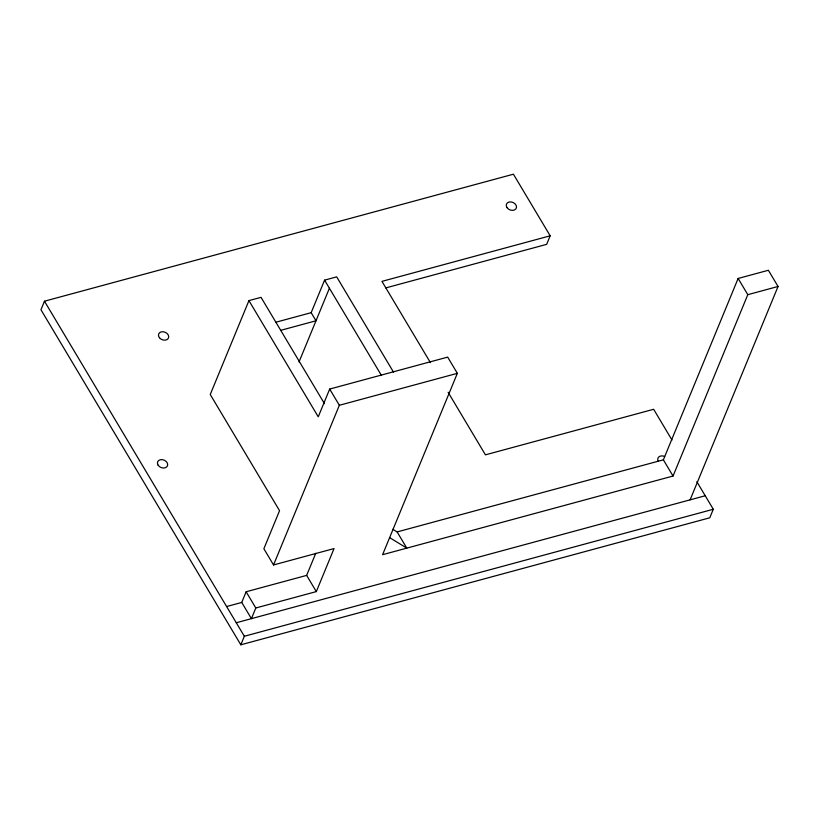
<?xml version="1.0" encoding="UTF-8"?>
<svg xmlns="http://www.w3.org/2000/svg" width="819" height="819" viewBox="0 0 819 819"><rect width="100%" height="100%" fill="white"/><g stroke="black" fill="none" stroke-linecap="round" stroke-linejoin="round"><path stroke-width="1.23" d="M385.8 287.909L546.652 244.349L550.173 235.811L513.421 174.201L44.472 301.208L40.95 309.736L240.827 644.799L709.776 517.792L713.288 509.264L696.846 481.705M324.488 403.706L261.036 297.338L248.935 300.624L210.248 394.502L279.555 510.687L263.872 548.74L273.536 564.956L334.05 548.566L316.318 591.594L255.804 607.985L251.413 618.652L241.738 602.436L246.13 591.768L306.644 575.388L315.755 553.286M275.727 322.266L311.169 312.674L324.58 280.139L336.681 276.863L393.56 372.225M299.037 361.937L329.412 288.237M392.833 529.299L397.123 531.93L663.37 459.828L738.124 278.46L768.376 270.27L778.05 286.476L747.798 294.676L673.044 476.034L382.596 554.688L457.35 373.331L447.676 357.115L329.678 389.066L318.253 416.81L248.935 300.624M273.536 564.956L339.353 405.282L457.35 373.331M240.827 644.799L244.338 636.261L713.288 509.264M690.11 499.846L778.05 286.476M550.173 235.811L381.951 281.367L430.415 362.612M280.569 330.374L316.001 320.782L311.169 312.674M226.607 606.541L241.738 602.436M236.281 622.747L705.231 495.751M389.629 537.622L406.797 548.136L397.123 531.93M738.124 278.46L747.798 294.676M671.989 440.018L653.654 409.285L485.432 454.842L448.106 392.26M663.37 459.828L673.044 476.034M324.58 280.139L381.511 375.583M329.678 389.066L339.353 405.282M306.644 575.388L316.318 591.594M246.13 591.768L255.804 607.985M44.472 301.208L244.338 636.261M658.241 461.148A5.313 4.023 22.4 0 1 659.111 456.726A5.313 4.023 22.4 0 1 664.67 456.511M159.47 337.776A5.313 4.023 22.4 0 0 168.315 338.349A5.313 4.023 22.4 0 0 163.001 331.726A5.313 4.023 22.4 0 0 159.47 337.776M158.108 465.182A5.313 4.023 22.4 0 0 167.015 466.605A5.313 4.023 22.4 0 0 162.551 459.664A5.313 4.023 22.4 0 0 158.108 465.182M507.002 207.617A5.313 4.023 22.4 0 0 515.909 208.845A5.313 4.023 22.4 0 0 511.251 201.965A5.313 4.023 22.4 0 0 507.002 207.617"/></g></svg>
